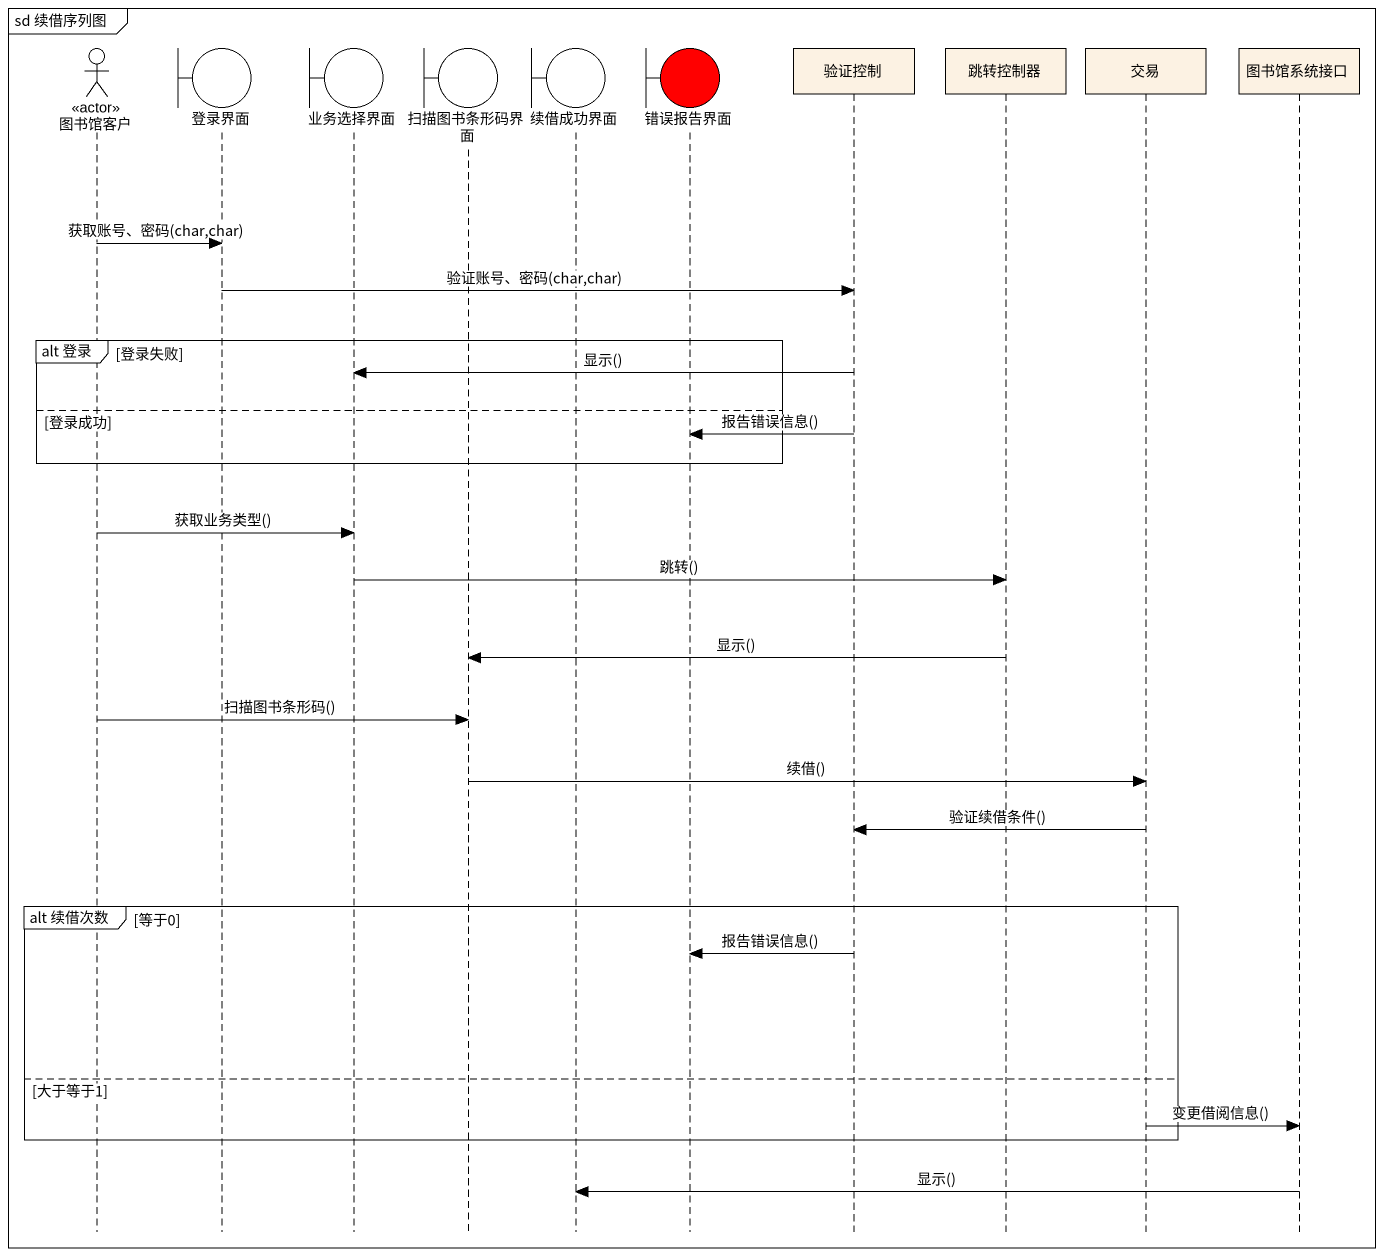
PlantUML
@startuml
mainframe sd 续借序列图
hide footbox
actor 图书馆客户 <<actor>>
boundary 登录界面
boundary 业务选择界面
boundary 扫描图书条形码界面
boundary 续借成功界面
boundary 错误报告界面 #FF0000
participant 验证控制
participant 跳转控制器
participant 交易
participant 图书馆系统接口

图书馆客户 -> 登录界面 : 获取账号、密码(char,char)
登录界面 -> 验证控制 : 验证账号、密码(char,char)
group alt 登录 [登录失败]
  验证控制 -> 业务选择界面 : 显示()
else 登录成功
  验证控制 -> 错误报告界面 : 报告错误信息()
end
图书馆客户 -> 业务选择界面 : 获取业务类型()
业务选择界面 -> 跳转控制器 : 跳转()
跳转控制器 -> 扫描图书条形码界面 : 显示()
图书馆客户 -> 扫描图书条形码界面 : 扫描图书条形码()
扫描图书条形码界面 -> 交易 : 续借()
交易 -> 验证控制 : 验证续借条件()
group alt 续借次数 [等于0]
  验证控制 -> 错误报告界面 : 报告错误信息()
else 大于等于1
  交易 -> 图书馆系统接口 : 变更借阅信息()
end
图书馆系统接口 -> 续借成功界面 : 显示()
@enduml
